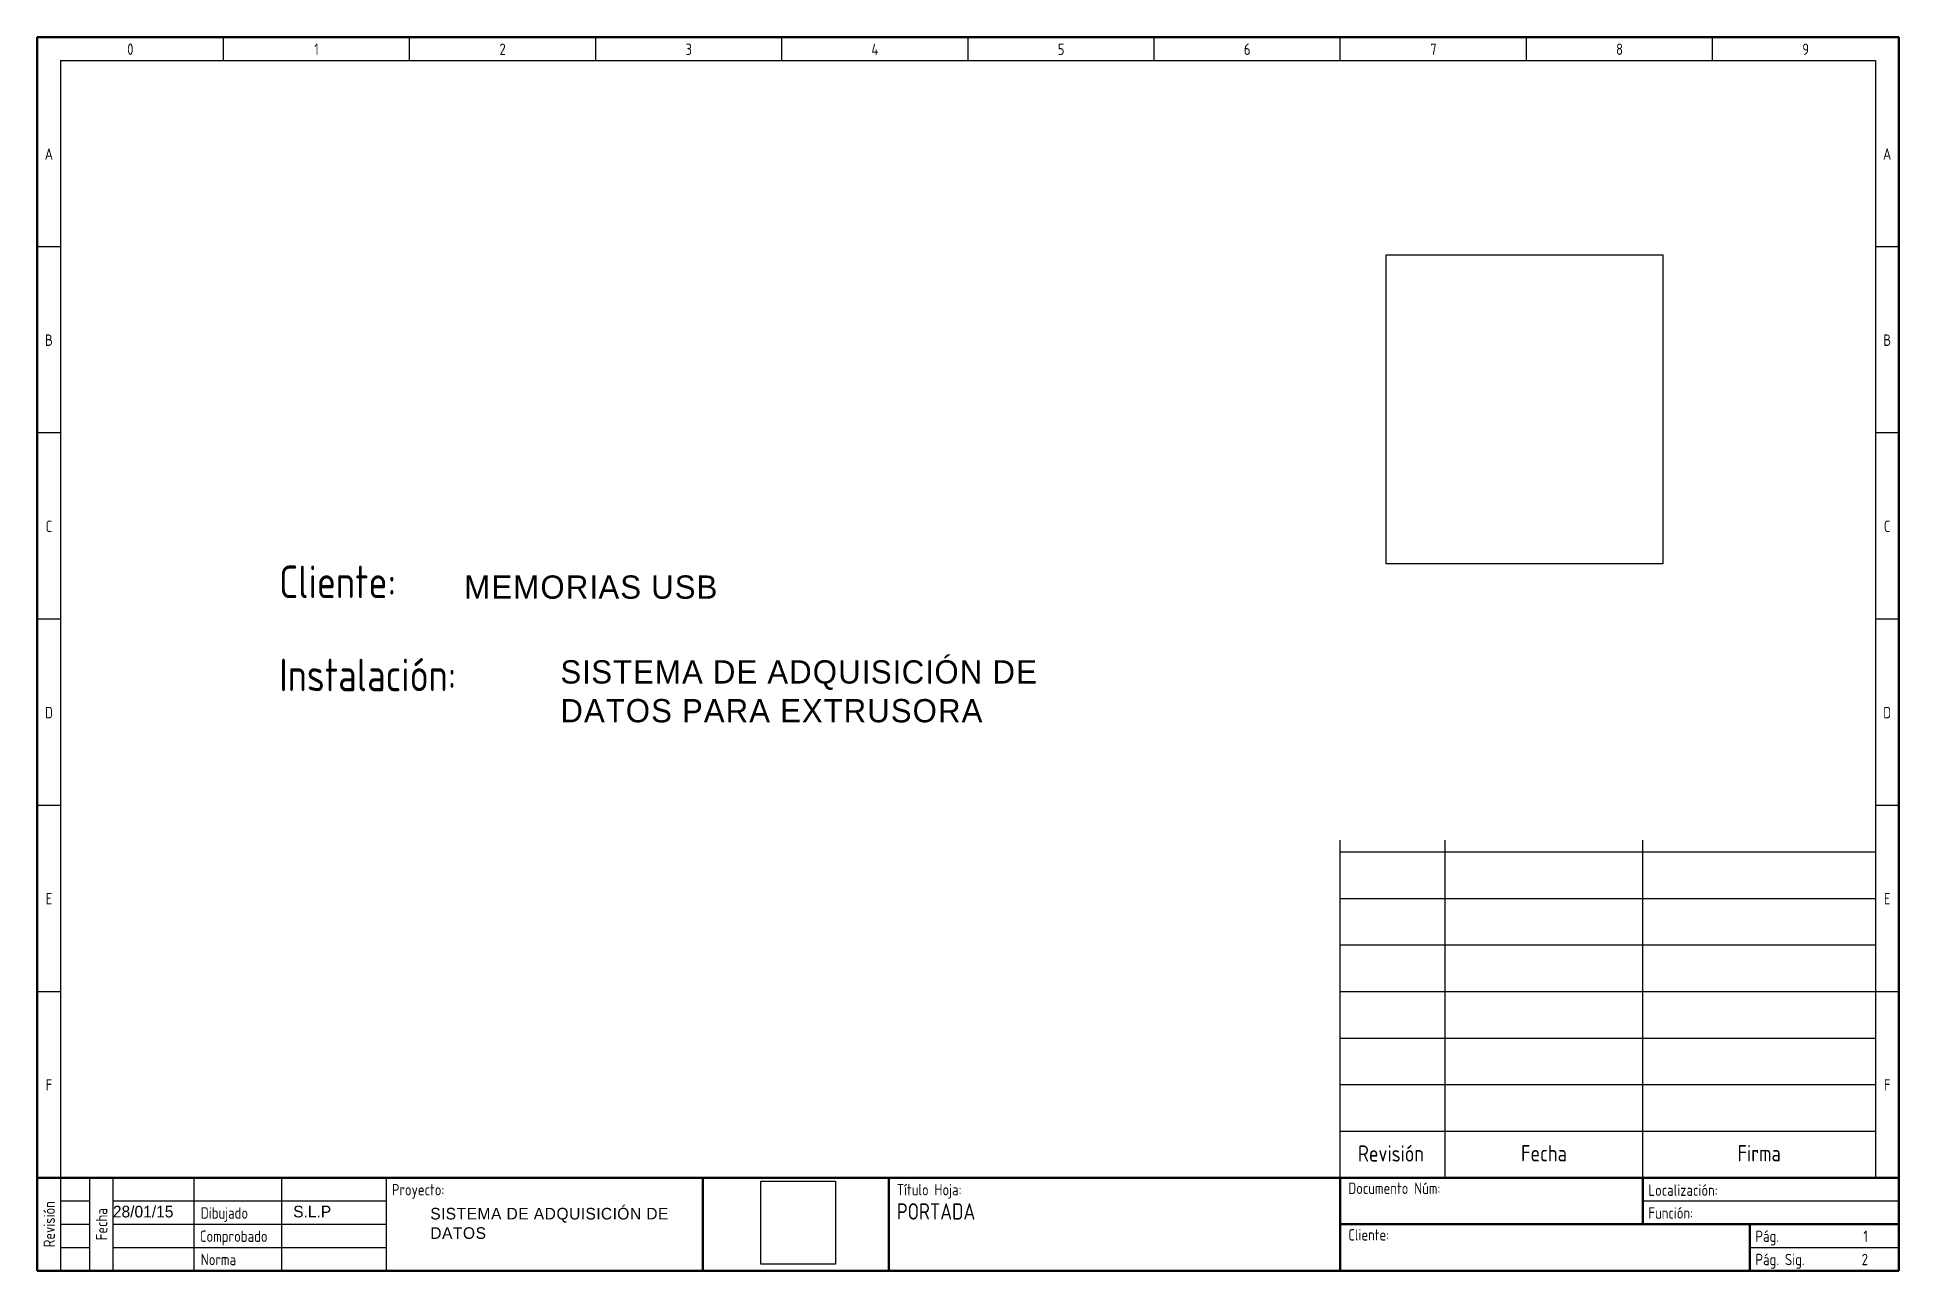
# Model space of a CAD drawing. Header units: millimetres. Extents: x 0 to 400, y 0 to 265.
import ezdxf
from ezdxf.enums import TextEntityAlignment as Align

# ---------------------------------------------------------------- set-up
doc = ezdxf.new("R2010")
doc.units = ezdxf.units.MM
doc.linetypes.add('Caddy_Solid', pattern=[0])
doc.layers.add('Caddy_1', color=7, linetype='Continuous', lineweight=25)
doc.styles.add('Caddy_Vectorfont1p', font='isocp___.ttf', dxfattribs={"width": 0.9})
picture_1 = doc.add_image_def('image1.jpg', size_in_pixel=(300, 335))

# ---------------------------------------------------------------- blocks, each defined once
blk = doc.blocks.new('Blk3')
at = {"layer": 'Caddy_1', "linetype": 'Caddy_Solid', "lineweight": 50}
for p, q in [((10, 30), (410, 30)), ((153, 30), (153, 10)), ((193, 30), (193, 10)), ((290, 30), (290, 10)), ((355, 20), (355, 30)), ((290, 20), (410, 20)), ((378, 10), (378, 20)), ((410, 10), (10, 10))]:
    blk.add_line(p, q, dxfattribs=at)
at = {"layer": 'Caddy_1', "linetype": 'Caddy_Solid', "lineweight": 25}
for p, q in [((10, 30), (15, 30)), ((15, 30), (15, 10)), ((21.25, 30), (21.25, 10)), ((26.25, 30), (26.25, 10)), ((43.75, 10), (43.75, 30)), ((62.5, 30), (62.5, 10)), ((85, 30), (85, 10)), ((15, 25), (21.25, 25)), ((26.25, 25), (85, 25)), ((355, 25), (410, 25)), ((15, 20), (21.25, 20)), ((26.25, 20), (85, 20)), ((15, 15), (21.25, 15)), ((26.25, 15), (85, 15)), ((378, 15), (410, 15))]:
    blk.add_line(p, q, dxfattribs=at)
at = {"layer": 'Caddy_1', "lineweight": 25, "style": 'Caddy_Vectorfont1p', "width": 0.9}
for s, p in [('Proyecto:', (86.2, 26.2)), ('Título Hoja:', (194.7, 26.2)), ('Documento Núm:', (291.7, 26.5)), ('Localización:', (356.2, 26.1)), ('Dibujado', (45.15, 21.2)), ('Función:', (356.2, 21.2)), ('Comprobado', (44.94, 16.2)), ('Cliente:', (291.7, 16.5)), ('Pág.', (379.2, 16.2)), ('Norma', (45.15, 11.2)), ('Pág. Sig.', (379.2, 11.2))]:
    blk.add_text(s, height=2.45, dxfattribs=at).set_placement(p)
for s, p in [('Revisión', (13.8, 20)), ('Fecha', (25.05, 20))]:
    blk.add_text(s, height=2.45, rotation=90, dxfattribs=at).set_placement(p, align=Align.CENTER)
blk = doc.blocks.new('Blk4')
at = {"layer": 'Caddy_1', "linetype": 'Caddy_Solid', "lineweight": 50}
for p, q in [((10, 10), (10, 275)), ((10, 275), (410, 275)), ((410, 275), (410, 10))]:
    blk.add_line(p, q, dxfattribs=at)
at = {"layer": 'Caddy_1', "linetype": 'Caddy_Solid', "lineweight": 25}
for p, q in [((50, 270), (50, 275)), ((90, 270), (90, 275)), ((130, 270), (130, 275)), ((170, 270), (170, 275)), ((210, 270), (210, 275)), ((250, 270), (250, 275)), ((290, 270), (290, 275)), ((330, 270), (330, 275)), ((370, 270), (370, 275)), ((15, 270), (15, 30)), ((15, 270), (405, 270)), ((405, 270), (405, 30)), ((15, 230), (10, 230)), ((410, 230), (405, 230)), ((15, 190), (10, 190)), ((410, 190), (405, 190)), ((15, 150), (10, 150)), ((410, 150), (405, 150)), ((10, 110), (15, 110)), ((405, 110), (410, 110)), ((10, 70), (15, 70)), ((405, 70), (410, 70))]:
    blk.add_line(p, q, dxfattribs=at)
at = {"layer": 'Caddy_1', "lineweight": 25, "style": 'Caddy_Vectorfont1p', "width": 0.9}
for s, p in [('0', (30, 271.2)), ('1', (70, 271.2)), ('2', (110, 271.2)), ('3', (150, 271.2)), ('4', (190, 271.2)), ('5', (230, 271.2)), ('6', (270, 271.2)), ('7', (310, 271.2)), ('8', (350, 271.2)), ('9', (390, 271.2)), ('A', (12.5, 248.7)), ('A', (407.5, 248.7)), ('B', (12.5, 208.7)), ('B', (407.5, 208.7)), ('C', (12.5, 168.7)), ('C', (407.5, 168.7)), ('D', (12.5, 128.7)), ('D', (407.5, 128.7)), ('E', (12.5, 88.7)), ('E', (407.5, 88.7)), ('F', (12.5, 48.7)), ('F', (407.5, 48.7))]:
    blk.add_text(s, height=2.45, dxfattribs=at).set_placement(p, align=Align.CENTER)
blk = doc.blocks.new('Blk6')
at = {"layer": 'Caddy_1', "linetype": 'Caddy_Solid', "lineweight": 25}
for p, q in [((290, 30), (290, 102.5)), ((290, 100), (405, 100)), ((312.5, 30), (312.5, 102.5)), ((355, 30), (355, 102.5)), ((290, 90), (405, 90)), ((290, 80), (405, 80)), ((290, 70), (405, 70)), ((290, 60), (405, 60)), ((290, 50), (405, 50)), ((290, 40), (405, 40))]:
    blk.add_line(p, q, dxfattribs=at)
at = {"layer": 'Caddy_1', "lineweight": 25, "style": 'Caddy_Vectorfont1p', "width": 0.9}
blk.add_text('Revisión', height=3.5, dxfattribs=at).set_placement((293.8, 33.45))
for s, p in [('Fecha', (333.75, 33.5)), ('Firma', (380, 33.5))]:
    blk.add_text(s, height=3.5, dxfattribs=at).set_placement(p, align=Align.CENTER)
blk = doc.blocks.new('Blk5')
at = {"layer": 'Caddy_1'}
blk.add_blockref('Blk6', (0, 0, 1), dxfattribs=at)
blk = doc.blocks.new('Blk7')
at = {"layer": 'Caddy_1', "lineweight": 25, "style": 'Caddy_Vectorfont1p', "width": 0.9}
for s, p in [('Cliente:', (62, 154.5)), ('Instalación:', (62, 134.5))]:
    blk.add_text(s, height=7, dxfattribs=at).set_placement(p)

msp = doc.modelspace()

# ---------------------------------------------------------------- block references
at = {"layer": 'Caddy_1'}
for name in ['Blk4', 'Blk7', 'Blk5', 'Blk3']:
    msp.add_blockref(name, (-10.02, -10.07), dxfattribs=at)

# ---------------------------------------------------------------- texts
at = {"attachment_point": 1}
for s, insert, char_height, width in [('{\\C5;\\T1.05;MEMORIAS USB}', (91.72, 149.31), 5, 67.2174), ('{\\C5;\\T1.05;SISTEMA DE ADQUISICIÓN DE DATOS PARA EXTRUSORA}', (112.4, 131.09), 5, 121.4814), ('{\\A1;\\C5;28/01/15}', (16.23, 13.89), 2.5, 23.2027), ('{\\C5;S.L.P}', (54.97, 13.9), 2.5, 20.0109), ('{\\C5;\\T1.05;SISTEMA DE ADQUISICIÓN DE DATOS}', (84.43, 13.45), 2.5, 51.3134)]:
    msp.add_mtext(s, dxfattribs=dict(at, insert=insert, char_height=char_height, width=width))
at = {"layer": 'Caddy_1', "color": 5, "lineweight": 25, "true_color": 0x0000ff, "style": 'Caddy_Vectorfont1p', "width": 0.9}
msp.add_text('PORTADA', height=3.5, dxfattribs=at).set_placement((184.68, 10.93, -1))
for s, p in [('1', (393.35, 6.13, -1)), ('2', (393.35, 1.13, -1))]:
    msp.add_text(s, height=2.45, dxfattribs=at).set_placement(p, align=Align.RIGHT)

# ---------------------------------------------------------------- pictures from other files: only their frames are drawn
image = msp.add_image(picture_1, insert=(289.86, 151.79), size_in_units=(59.45, 66.38))
image.dxf.flags = 7
image = msp.add_image(picture_1, insert=(155.47, 1.32), size_in_units=(16.01, 17.87))
image.dxf.flags = 7

doc.saveas('drawing.dxf')
